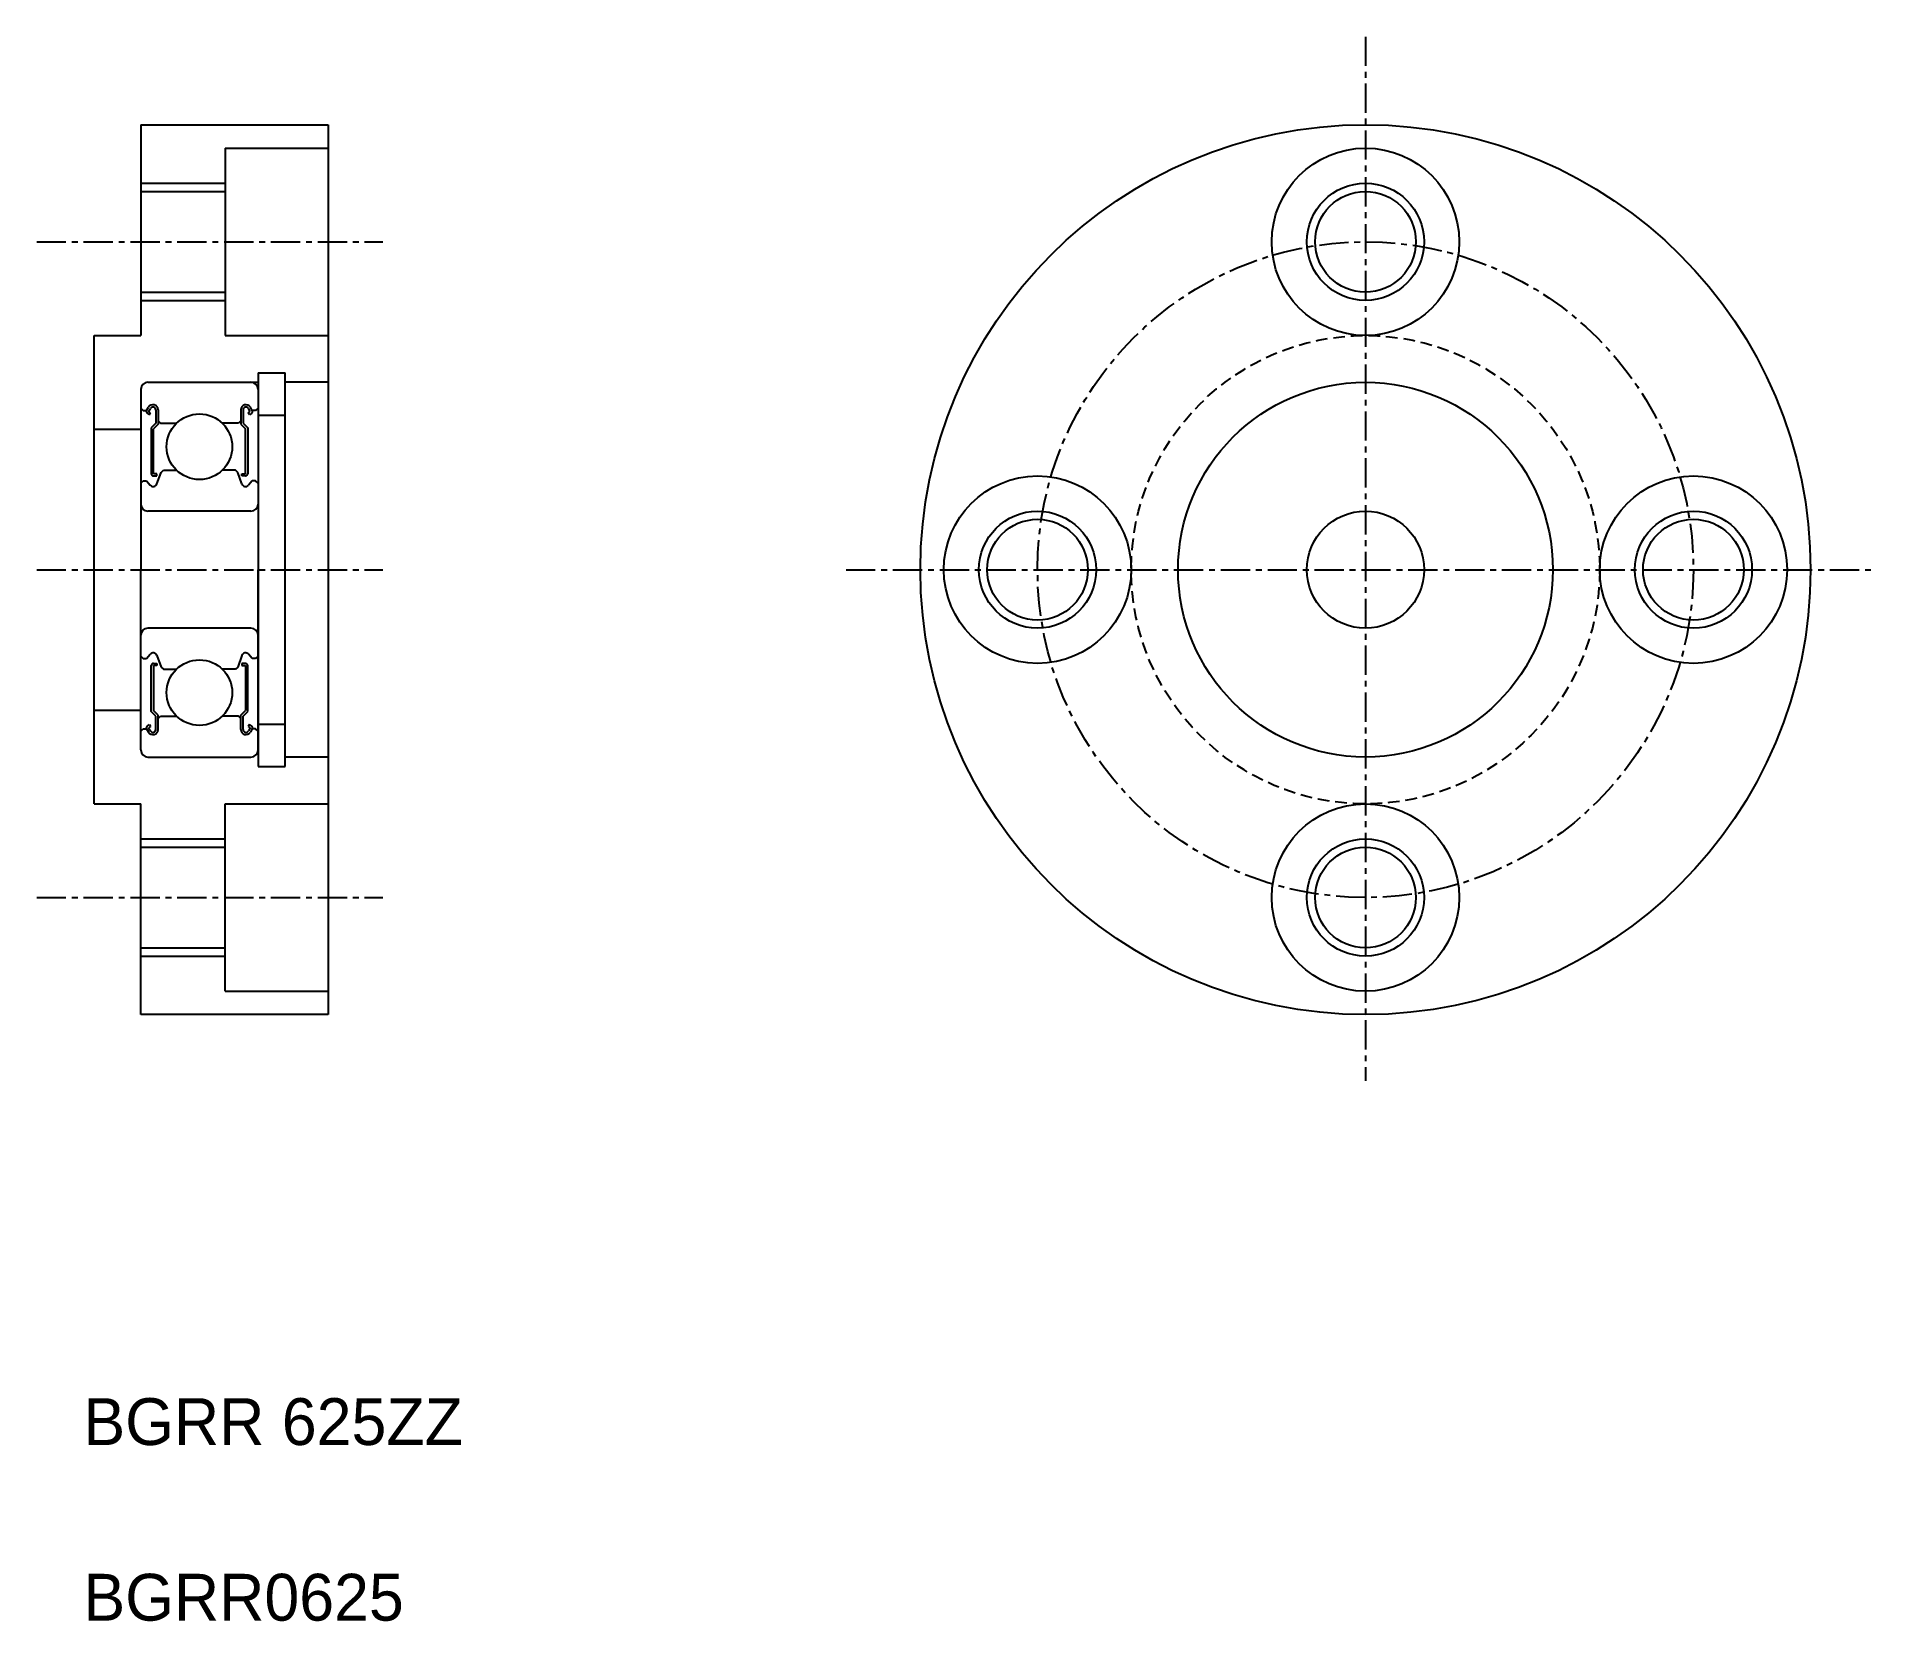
# Model space of a CAD drawing. Extents: x 149.8 to 228.1, y 69.6 to 137.3.
import ezdxf

# ---------------------------------------------------------------- set-up
doc = ezdxf.new("R2010")
doc.units = 0
doc.linetypes.add('CENTER', pattern=[2, 1.25, -0.25, 0.25, -0.25])
doc.linetypes.add('DASHED', pattern=[0.75, 0.5, -0.25])
doc.layers.get('0').update_dxf_attribs({"linetype": 'CONTINUOUS'})
doc.layers.add('CENTER', color=1, linetype='CENTER')

msp = doc.modelspace()

# ---------------------------------------------------------------- linework, layer by layer
at = {"color": 7, "linetype": 'CONTINUOUS'}
for p, q in [((154.199, 133.53), (162.199, 133.53)), ((154.199, 133.53), (154.199, 124.53)), ((162.199, 133.53), (162.199, 95.53)), ((157.799, 132.53), (157.799, 124.53)), ((157.799, 132.53), (162.199, 132.53)), ((157.799, 131.78), (157.799, 125.28)), ((154.199, 130.68), (157.799, 130.68)), ((154.199, 126.38), (157.799, 126.38)), ((152.199, 104.53), (152.199, 124.53)), ((152.199, 124.53), (154.199, 124.53)), ((157.799, 124.53), (162.199, 124.53)), ((154.199, 122.23), (154.199, 114.53)), ((154.499, 122.53), (159.199, 122.53)), ((159.199, 122.93), (159.199, 114.53)), ((159.199, 122.93), (160.359, 122.93)), ((160.359, 106.13), (160.359, 122.93)), ((162.199, 122.53), (160.359, 122.53)), ((154.199, 121.43), (154.299, 121.33)), ((154.443, 121.33), (154.523, 121.465)), ((154.528, 121.281), (154.608, 121.416)), ((158.87, 121.281), (158.79, 121.416)), ((158.954, 121.33), (158.875, 121.465)), ((159.199, 121.43), (159.099, 121.33)), ((159.199, 121.83), (159.199, 106.13)), ((154.299, 121.33), (154.443, 121.33)), ((154.479, 121.196), (154.564, 121.147)), ((154.613, 121.232), (154.528, 121.281)), ((154.564, 121.147), (154.613, 121.232)), ((154.834, 120.78), (154.639, 120.584)), ((154.932, 120.739), (154.737, 120.544)), ((154.834, 121.355), (154.834, 120.78)), ((154.932, 121.355), (154.932, 120.739)), ((154.932, 120.88), (155.032, 120.78)), ((155.032, 120.78), (155.719, 120.78)), ((158.366, 120.78), (157.679, 120.78)), ((158.466, 120.88), (158.366, 120.78)), ((158.466, 121.355), (158.466, 120.739)), ((158.466, 120.739), (158.661, 120.544)), ((158.563, 121.355), (158.563, 120.78)), ((158.563, 120.78), (158.759, 120.584)), ((158.785, 121.232), (158.87, 121.281)), ((158.834, 121.147), (158.785, 121.232)), ((158.919, 121.196), (158.834, 121.147)), ((159.099, 121.33), (158.954, 121.33)), ((159.199, 121.13), (160.359, 121.13)), ((152.199, 120.53), (154.199, 120.53)), ((154.639, 120.584), (154.639, 118.628)), ((154.737, 118.628), (154.737, 120.544)), ((158.661, 118.628), (158.661, 120.544)), ((158.759, 120.584), (158.759, 118.628)), ((154.199, 118.23), (154.299, 118.33)), ((154.299, 118.33), (154.443, 118.33)), ((154.443, 118.33), (154.601, 118.137)), ((154.883, 118.628), (154.737, 118.628)), ((154.737, 118.53), (154.883, 118.53)), ((154.883, 118.195), (155.062, 118.686)), ((154.883, 118.53), (154.883, 118.628)), ((155.062, 118.686), (155.162, 118.78)), ((155.162, 118.78), (155.719, 118.78)), ((158.236, 118.78), (157.679, 118.78)), ((158.336, 118.686), (158.236, 118.78)), ((158.514, 118.195), (158.336, 118.686)), ((158.514, 118.53), (158.514, 118.628)), ((158.514, 118.628), (158.661, 118.628)), ((158.661, 118.53), (158.514, 118.53)), ((158.954, 118.33), (158.797, 118.137)), ((159.099, 118.33), (158.954, 118.33)), ((159.199, 118.23), (159.099, 118.33)), ((158.899, 117.03), (154.499, 117.03)), ((152.199, 114.53), (152.199, 114.53)), ((154.199, 106.83), (154.199, 114.53)), ((159.199, 106.83), (159.199, 114.53)), ((158.899, 112.03), (154.499, 112.03)), ((154.199, 110.83), (154.299, 110.73)), ((154.299, 110.73), (154.443, 110.73)), ((154.443, 110.73), (154.601, 110.922)), ((154.639, 108.475), (154.639, 110.432)), ((154.737, 110.53), (154.883, 110.53)), ((154.737, 110.432), (154.737, 108.516)), ((154.883, 110.432), (154.737, 110.432)), ((154.883, 110.864), (155.062, 110.374)), ((154.883, 110.53), (154.883, 110.432)), ((158.514, 110.864), (158.336, 110.374)), ((158.514, 110.53), (158.514, 110.432)), ((158.661, 110.53), (158.514, 110.53)), ((158.514, 110.432), (158.661, 110.432)), ((158.661, 110.432), (158.661, 108.516)), ((158.759, 108.475), (158.759, 110.432)), ((158.954, 110.73), (158.797, 110.922)), ((159.099, 110.73), (158.954, 110.73)), ((159.199, 110.83), (159.099, 110.73)), ((155.062, 110.374), (155.162, 110.28)), ((155.162, 110.28), (155.719, 110.28)), ((158.236, 110.28), (157.679, 110.28)), ((158.336, 110.374), (158.236, 110.28)), ((152.199, 109.53), (152.199, 109.53)), ((152.199, 108.53), (154.199, 108.53)), ((154.834, 108.28), (154.639, 108.475)), ((154.932, 108.32), (154.737, 108.516)), ((154.834, 107.705), (154.834, 108.28)), ((154.932, 107.705), (154.932, 108.32)), ((154.932, 108.18), (155.032, 108.28)), ((155.032, 108.28), (155.719, 108.28)), ((158.366, 108.28), (157.679, 108.28)), ((158.466, 108.18), (158.366, 108.28)), ((158.466, 108.32), (158.661, 108.516)), ((158.466, 107.705), (158.466, 108.32)), ((158.563, 108.28), (158.759, 108.475)), ((158.563, 107.705), (158.563, 108.28)), ((154.199, 107.63), (154.299, 107.73)), ((154.299, 107.73), (154.443, 107.73)), ((154.443, 107.73), (154.523, 107.595)), ((154.479, 107.863), (154.564, 107.912)), ((154.613, 107.828), (154.528, 107.779)), ((154.528, 107.779), (154.608, 107.644)), ((154.564, 107.912), (154.613, 107.828)), ((158.834, 107.912), (158.785, 107.828)), ((158.785, 107.828), (158.87, 107.779)), ((158.87, 107.779), (158.79, 107.644)), ((158.919, 107.863), (158.834, 107.912)), ((158.954, 107.73), (158.875, 107.595)), ((159.099, 107.73), (158.954, 107.73)), ((159.199, 107.63), (159.099, 107.73)), ((159.199, 107.93), (160.359, 107.93)), ((154.499, 106.53), (158.899, 106.53)), ((162.199, 106.53), (160.359, 106.53)), ((159.199, 106.13), (160.359, 106.13)), ((152.199, 104.53), (154.199, 104.53)), ((154.199, 95.53), (154.199, 104.53)), ((157.799, 96.53), (157.799, 104.53)), ((157.799, 104.53), (162.199, 104.53)), ((157.799, 97.28), (157.799, 103.78)), ((154.199, 102.68), (157.799, 102.68)), ((154.199, 98.38), (157.799, 98.38)), ((157.799, 96.53), (162.199, 96.53)), ((162.199, 95.53), (154.199, 95.53))]:
    msp.add_line(p, q, dxfattribs=at)
at = {"color": 3, "linetype": 'CONTINUOUS'}
for p, q in [((154.199, 131.03), (157.799, 131.03)), ((154.199, 126.03), (157.799, 126.03)), ((154.199, 103.03), (157.799, 103.03)), ((154.199, 98.03), (157.799, 98.03))]:
    msp.add_line(p, q, dxfattribs=at)
at = {"color": 7, "linetype": 'CONTINUOUS'}
for centre, radius in [((206.477, 114.53), 19), ((206.477, 128.53), 4), ((206.477, 128.53), 2.15), ((206.477, 114.53), 8), ((156.699, 119.78), 1.4), ((192.477, 114.53), 4), ((220.477, 114.53), 4), ((206.477, 114.53), 2.5), ((192.477, 114.53), 2.15), ((220.477, 114.53), 2.15), ((156.699, 109.28), 1.4), ((206.477, 100.53), 4), ((206.477, 100.53), 2.15)]:
    msp.add_circle(centre, radius, dxfattribs=at)
at = {"color": 3, "linetype": 'CONTINUOUS'}
for centre in [(206.477, 128.53), (192.477, 114.53), (220.477, 114.53), (206.477, 100.53)]:
    msp.add_circle(centre, 2.5, dxfattribs=at)
at = {"color": 3, "linetype": 'DASHED'}
msp.add_circle((206.477, 114.53), 10, dxfattribs=at)
at = {"color": 7, "linetype": 'CONTINUOUS'}
for centre, radius, start, end in [((154.499, 122.23), 0.3, 90, 180), ((158.899, 122.23), 0.3, 0, 90), ((154.713, 121.355), 0.219, 0, 150.00027), ((154.713, 121.355), 0.121, 0, 150.00005), ((158.685, 121.355), 0.219, 29.99973, 180), ((158.685, 121.355), 0.121, 29.99995, 180), ((154.528, 121.281), 0.0978, 150.01376, 239.99626), ((158.87, 121.281), 0.0978, 300.00374, 29.98624), ((154.737, 118.628), 0.0978, 180.00005, 270.00003), ((158.661, 118.628), 0.0978, 269.99997, 359.99995), ((154.726, 118.243), 0.164, 220.00009, 343.15288), ((158.671, 118.243), 0.164, 196.84712, 319.99991), ((154.499, 117.33), 0.3, 180, 270), ((158.899, 117.33), 0.3, 270, 0), ((154.499, 111.73), 0.3, 90, 180), ((158.899, 111.73), 0.3, 0, 90), ((154.726, 110.817), 0.164, 16.84712, 139.99991), ((154.737, 110.432), 0.0978, 89.99997, 179.99995), ((158.671, 110.817), 0.164, 40.00009, 163.15288), ((158.661, 110.432), 0.0978, 0.00005, 90.00003), ((154.528, 107.779), 0.0978, 120.00374, 209.98624), ((154.713, 107.705), 0.219, 209.99973, 0), ((154.713, 107.705), 0.121, 209.99995, 0), ((158.685, 107.705), 0.219, 180, 330.00027), ((158.685, 107.705), 0.121, 180, 330.00005), ((158.87, 107.779), 0.0978, 330.01376, 59.99626), ((154.499, 106.83), 0.3, 180, 270), ((158.899, 106.83), 0.3, 270, 0)]:
    msp.add_arc(centre, radius, start, end, dxfattribs=at)
at = {"layer": 'CENTER', "color": 1, "linetype": 'CENTER'}
for p, q in [((206.477, 137.289), (206.477, 92.7)), ((149.751, 128.53), (164.53, 128.53)), ((149.751, 114.53), (164.53, 114.53)), ((184.302, 114.53), (228.071, 114.53)), ((149.751, 100.53), (164.53, 100.53))]:
    msp.add_line(p, q, dxfattribs=at)
msp.add_circle((206.477, 114.53), 14, dxfattribs=at)

# ---------------------------------------------------------------- texts
at = {"color": 7, "linetype": 'CONTINUOUS'}
for s, p in [('BGRR 625ZZ', (151.746, 77.152)), ('BGRR0625', (151.746, 69.652))]:
    msp.add_text(s, height=2, dxfattribs=at).set_placement(p)

doc.saveas('drawing.dxf')
